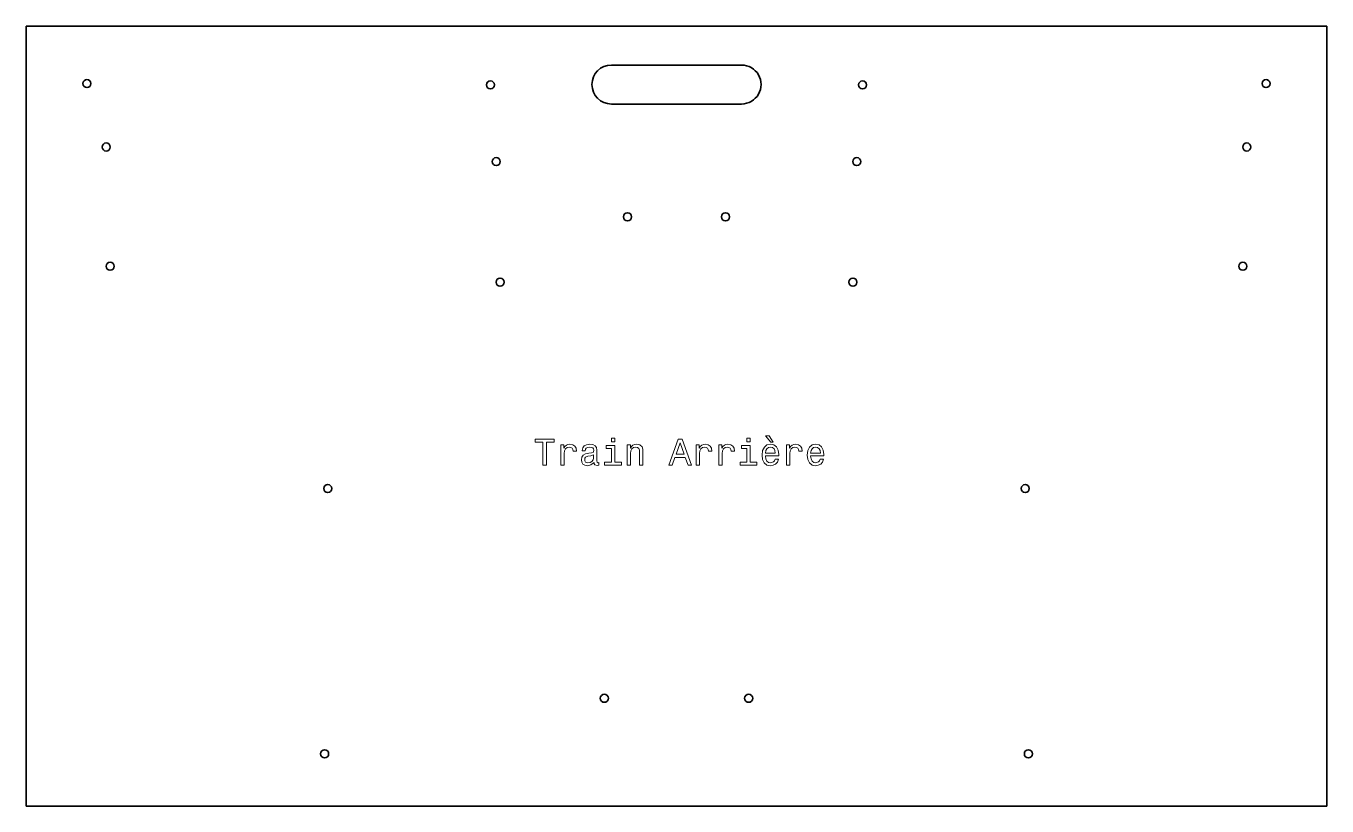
# Model space of a CAD drawing. Extents: x 94 to 1094, y 120 to 720.
import ezdxf

# ---------------------------------------------------------------- set-up
doc = ezdxf.new("R2010")
doc.units = 0

msp = doc.modelspace()

# ---------------------------------------------------------------- linework, layer by layer
at = {"color": 7, "lineweight": 35}
for p, q in [((94.5, 720.5), (1094.5, 720.5)), ((94.5, 120.5), (94.5, 720.5)), ((1094.5, 720.5), (1094.5, 120.5)), ((544.5, 690.5), (644.5, 690.5)), ((644.5, 660.5), (544.5, 660.5)), ((1094.5, 120.5), (94.5, 120.5))]:
    msp.add_line(p, q, dxfattribs=at)
at = {"color": 7, "lineweight": 13}
for points in [[(491.848694, 382.747833), (494.5, 382.747833), (494.5, 400.327087), (500.55188, 400.327087), (500.55188, 402.747833), (485.768005, 402.747833), (485.768005, 400.327087), (491.848694, 400.327087)], [(547.093689, 403.439484), (544.413574, 403.439484), (544.413574, 400.557617), (547.093689, 400.557617)], [(588.505737, 382.747833), (591.157043, 382.747833), (593.260803, 388.626801), (601.24353, 388.626801), (603.34729, 382.747833), (606.056213, 382.747833), (598.736328, 402.776642), (595.796814, 402.776642)], [(651.185913, 403.439484), (648.505737, 403.439484), (648.505737, 400.557617), (651.185913, 400.557617)], [(668.70752, 400.327087), (665.825684, 405.226227), (663.001465, 405.226227), (667.007202, 400.327087)], [(505.508636, 382.747833), (508.044678, 382.747833), (508.044678, 391.595093), (508.304047, 393.727661), (509.082123, 395.255035), (510.350159, 396.177216), (512.050415, 396.494232), (513.31842, 396.292511), (514.26947, 395.716125), (514.845825, 394.736298), (515.047546, 393.410645), (517.612366, 393.410645), (517.266602, 395.744965), (516.315552, 397.416412), (514.73053, 398.425079), (512.569153, 398.770874), (511.099426, 398.540344), (509.831421, 397.963959), (508.707489, 396.984131), (507.814117, 395.658508), (507.814117, 398.223328), (505.508636, 398.223328)], [(531.099426, 384.765137), (531.099426, 384.67868), (531.24353, 383.698853), (531.675781, 383.007202), (533.491333, 382.459656), (534.903442, 382.690186), (534.903442, 384.649841), (534.298279, 384.563385), (533.491333, 384.938049), (533.34729, 386.090759), (533.34729, 394.102295), (533.001465, 396.148407), (531.992798, 397.589325), (530.234863, 398.453888), (527.75647, 398.770874), (525.335754, 398.425079), (523.549011, 397.445251), (522.425049, 395.917847), (522.050415, 393.900574), (522.050415, 393.727661), (524.327087, 393.727661), (524.528809, 394.938049), (525.162842, 395.802582), (526.200317, 396.32132), (527.670044, 396.523041), (529.082153, 396.378967), (530.090759, 395.946686), (530.695984, 395.197388), (530.897705, 394.159943), (530.78241, 392.949554), (530.32135, 392.34436), (529.168579, 392.056183), (527.007202, 391.825653), (524.528809, 391.306915), (522.770874, 390.384735), (521.733398, 388.943787), (521.416443, 386.811249), (521.70459, 384.90921), (522.597961, 383.497101), (524.038879, 382.603729), (526.027405, 382.286743), (528.70752, 382.891937)], [(530.811218, 388.16571), (530.465393, 386.667145), (529.543213, 385.514404), (528.159912, 384.765137), (526.459656, 384.505768), (525.364563, 384.649841), (524.586426, 385.110931), (524.096558, 385.917847), (523.952454, 387.041779), (524.067749, 388.050415), (524.528809, 388.770874), (526.373169, 389.57782), (528.70752, 389.923615), (530.811218, 390.615265)], [(547.007202, 384.880402), (547.007202, 397.70459), (540.494263, 397.70459), (540.494263, 395.543213), (544.471191, 395.543213), (544.471191, 384.880402), (539.283875, 384.880402), (539.283875, 382.747833), (552.252197, 382.747833), (552.252197, 384.880402)], [(556.60376, 382.747833), (559.139771, 382.747833), (559.139771, 391.681549), (559.39917, 393.727661), (560.234863, 395.226227), (561.531677, 396.148407), (563.260803, 396.494232), (564.644104, 396.206055), (565.508667, 395.427948), (565.940918, 394.131104), (566.085022, 392.402008), (566.085022, 382.747833), (568.621033, 382.747833), (568.621033, 392.920746), (568.505737, 394.966858), (567.987061, 396.667145), (566.286743, 398.223328), (563.635437, 398.770874), (562.16571, 398.569153), (560.926514, 398.021606), (559.860229, 397.099426), (559.024475, 395.860229), (559.024475, 398.223328), (556.60376, 398.223328)], [(594.182983, 391.076355), (597.266602, 399.894806), (600.350159, 391.076355)], [(609.60083, 382.747833), (612.136902, 382.747833), (612.136902, 391.595093), (612.39624, 393.727661), (613.174316, 395.255035), (614.442383, 396.177216), (616.142639, 396.494232), (617.410645, 396.292511), (618.361694, 395.716125), (618.938049, 394.736298), (619.139771, 393.410645), (621.70459, 393.410645), (621.358765, 395.744965), (620.407776, 397.416412), (618.822754, 398.425079), (616.661377, 398.770874), (615.19165, 398.540344), (613.923645, 397.963959), (612.799683, 396.984131), (611.906311, 395.658508), (611.906311, 398.223328), (609.60083, 398.223328)], [(626.949585, 382.747833), (629.485596, 382.747833), (629.485596, 391.595093), (629.744995, 393.727661), (630.523071, 395.255035), (631.791077, 396.177216), (633.491333, 396.494232), (634.759399, 396.292511), (635.710388, 395.716125), (636.286743, 394.736298), (636.488464, 393.410645), (639.053345, 393.410645), (638.70752, 395.744965), (637.75647, 397.416412), (636.171509, 398.425079), (634.010071, 398.770874), (632.540344, 398.540344), (631.272339, 397.963959), (630.148438, 396.984131), (629.255066, 395.658508), (629.255066, 398.223328), (626.949585, 398.223328)], [(651.099426, 384.880402), (651.099426, 397.70459), (644.586426, 397.70459), (644.586426, 395.543213), (648.563416, 395.543213), (648.563416, 384.880402), (643.376099, 384.880402), (643.376099, 382.747833), (656.34436, 382.747833), (656.34436, 384.880402)], [(662.914978, 389.750702), (673.059082, 389.750702), (673.087891, 390.932281), (672.626831, 394.246399), (671.358826, 396.724792), (669.341492, 398.223328), (666.661377, 398.770874), (664.03894, 398.194519), (662.021606, 396.580688), (660.724792, 393.958221), (660.263672, 390.5), (660.695984, 386.955322), (661.992798, 384.361664), (663.981262, 382.747833), (666.574951, 382.200287), (668.822754, 382.574921), (670.667175, 383.554749), (672.021606, 385.110931), (672.799744, 387.185883), (670.292542, 387.185883), (669.773804, 386.033142), (669.024536, 385.168579), (666.891968, 384.476929), (665.249268, 384.793945), (664.010132, 385.802582), (663.203186, 387.445251), (662.914978, 389.664246)], [(662.914978, 391.88327), (663.231995, 393.871765), (664.010132, 395.341492), (665.19165, 396.234863), (666.747864, 396.55188), (668.275208, 396.234863), (669.456787, 395.341492), (670.177246, 393.871765), (670.436646, 391.88327)], [(678.995728, 382.747833), (681.531738, 382.747833), (681.531738, 391.595093), (681.791077, 393.727661), (682.569214, 395.255035), (683.837158, 396.177216), (685.537476, 396.494232), (686.805481, 396.292511), (687.75647, 395.716125), (688.332886, 394.736298), (688.534607, 393.410645), (691.099426, 393.410645), (690.753601, 395.744965), (689.802612, 397.416412), (688.21759, 398.425079), (686.056213, 398.770874), (684.586487, 398.540344), (683.318481, 397.963959), (682.19458, 396.984131), (681.301147, 395.658508), (681.301147, 398.223328), (678.995728, 398.223328)], [(697.612427, 389.750702), (707.756531, 389.750702), (707.785339, 390.932281), (707.324219, 394.246399), (706.056213, 396.724792), (704.03894, 398.223328), (701.358826, 398.770874), (698.736328, 398.194519), (696.719055, 396.580688), (695.422241, 393.958221), (694.961121, 390.5), (695.393433, 386.955322), (696.690247, 384.361664), (698.678711, 382.747833), (701.272339, 382.200287), (703.520203, 382.574921), (705.364563, 383.554749), (706.719055, 385.110931), (707.497131, 387.185883), (704.989929, 387.185883), (704.471191, 386.033142), (703.721924, 385.168579), (701.589355, 384.476929), (699.946716, 384.793945), (698.70752, 385.802582), (697.900635, 387.445251), (697.612427, 389.664246)], [(697.612427, 391.88327), (697.929443, 393.871765), (698.70752, 395.341492), (699.889038, 396.234863), (701.445251, 396.55188), (702.972656, 396.234863), (704.154175, 395.341492), (704.874634, 393.871765), (705.134033, 391.88327)]]:
    msp.add_lwpolyline(points, close=True, dxfattribs=at)
at = {"color": 7, "lineweight": 35}
for centre in [(141.321381, 676.240967), (451.490601, 675.195557), (737.509399, 675.195557), (1047.678589, 676.240967), (156.132751, 627.403259), (1032.867188, 627.403259), (455.923889, 616.209717), (733.076111, 616.209717), (556.840332, 573.714478), (632.159668, 573.714478), (159.179688, 535.685425), (1029.820313, 535.685425), (458.930237, 523.453369), (730.069763, 523.453369), (326.449799, 364.709198), (862.550171, 364.709198), (539.052917, 203.344955), (649.947083, 203.344955), (324.024811, 160.639984), (864.97522, 160.639984)]:
    msp.add_circle(centre, 3.1, dxfattribs=at)
for centre, start, end in [((544.5, 675.5), 90.000003, 269.999997), ((644.5, 675.5), 269.999997, 90.000003)]:
    msp.add_arc(centre, 15, start, end, dxfattribs=at)

doc.saveas('drawing.dxf')
